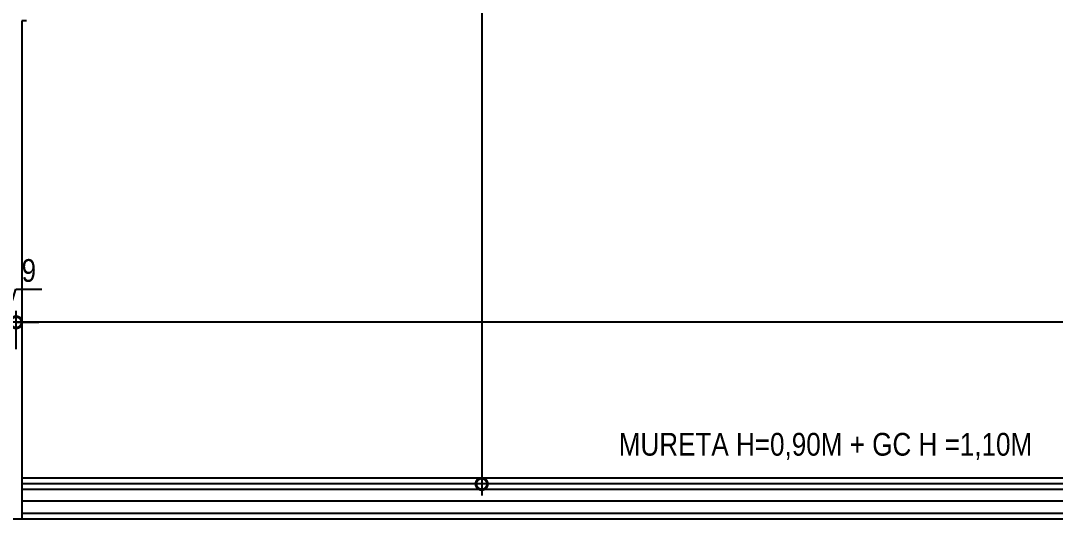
# Model space of a CAD drawing. Header units: metres. Extents: x -23 to 570, y -25 to 184.
# Drawn here: x 115.48 to 120.027, y -2.985 to -0.795 of the extents above; entities that cross this region are included whole.
import ezdxf
from ezdxf.enums import TextEntityAlignment as Align

# ---------------------------------------------------------------- set-up
doc = ezdxf.new("R2010")
doc.units = ezdxf.units.M
doc.header["$LTSCALE"] = 0.1
doc.linetypes.add('DUPLEX SUPERIOR$0$DASHEDX2', pattern=[1.5, 1, -0.5])
for name, color, linetype in [('ARQ-DIM', 2, 'Continuous'), ('ARQ-TXT', 2, 'Continuous'), ('DUPLEX SUPERIOR$0$ARQ-ALV ACAB', 4, 'Continuous'), ('DUPLEX SUPERIOR$0$ARQ-AUX', 7, 'Continuous'), ('DUPLEX SUPERIOR$0$ARQ-AUX2', 2, 'Continuous'), ('DUPLEX SUPERIOR$0$ARQ-PRJ', 7, 'DUPLEX SUPERIOR$0$DASHEDX2')]:
    doc.layers.add(name, color=color, linetype=linetype)
doc.styles.add('Adesa', font='ARIALN.TTF')
doc.dimstyles.new('ADESA 1-0050', dxfattribs={"dimtxt": 0.1, "dimasz": 0.1, "dimexe": 0.05, "dimexo": 0.05, "dimgap": 0.03, "dimtad": 1, "dimdec": 1, "dimlfac": 100, "dimzin": 12, "dimtxsty": 'Adesa', "dimblk": 'DOTSMALL', "dimcen": 1, "dimdle": 0.05, "dimclrd": 1, "dimclre": 1, "dimclrt": 256, "dimazin": 3, "dimtm": 1e-09, "dimtfac": 1, "dimtdec": 1, "dimtmove": 1, "dimatfit": 0, "dimldrblk": 'DOTSMALL', "dimfxl": 0.8, "dimtvp": 2, "dimtolj": 1, "dimtzin": 0, "dimarcsym": 0})

# ---------------------------------------------------------------- blocks, each defined once
blk = doc.blocks.new('DUPLEX SUPERIOR$0$planta duplex superior tipo 2')
at = {"layer": 'DUPLEX SUPERIOR$0$ARQ-ALV ACAB'}
for p, q in [((-10.07, 0.0252, 0), (0, 0.025)), ((-0.07, -2.165, 0), (-0.07, 0.025, 0)), ((-10.07, -0.1549), (-0.07, -0.1549, 0))]:
    blk.add_line(p, q, dxfattribs=at)
blk.add_lwpolyline([(-0.09, -2.165), (-0.07, -2.165)], dxfattribs=at)
at = {"layer": 'DUPLEX SUPERIOR$0$ARQ-AUX'}
for p, q in [((-10.07, -0.0001, 0), (-0.07, -0.0001, 0)), ((-10.07, -0.1299), (-0.07, -0.1299, 0))]:
    blk.add_line(p, q, dxfattribs=at)
at = {"layer": 'DUPLEX SUPERIOR$0$ARQ-AUX2'}
for p, q in [((-10.07, -0.0551, 0), (-0.07, -0.0551, 0)), ((-10.07, -0.1051, 0), (-0.07, -0.1051, 0))]:
    blk.add_line(p, q, dxfattribs=at)
blk = doc.blocks.new('DUPLEX SUPERIOR')
at = {"layer": 'DUPLEX SUPERIOR$0$ARQ-PRJ'}
blk.add_blockref('DUPLEX SUPERIOR$0$planta duplex superior tipo 2', (-15.415, 2.9599, 0), dxfattribs=at)
blk = doc.blocks.new('_DotSmall')
at = {"color": 0, "linetype": 'ByBlock', "const_width": 0.5}
blk.add_lwpolyline([(-0.0625, 0, 1), (0.0625, 0, 1)], format="xyb", close=True, dxfattribs=at)
blk = doc.blocks.new('*D646')
at = {"layer": 'ARQ-DIM', "color": 1, "lineweight": -2, "transparency": 16777216}
for p, q in [((115.46, -2.2375), (115.46, -2.0699)), ((125.51, -2.2375), (125.51, -2.0699)), ((125.56, -2.1199), (115.41, -2.1199))]:
    blk.add_line(p, q, dxfattribs=at)
at = {"layer": 'Defpoints', "color": 0, "transparency": 16777216}
for p in [(115.46, -2.1199), (115.46, -2.2875), (125.51, -2.2875, 0)]:
    blk.add_point(p, dxfattribs=at)
at = {"layer": 'ARQ-DIM', "color": 1, "lineweight": -2, "transparency": 16777216, "xscale": 0.1, "yscale": 0.1, "zscale": 0.1, "rotation": 180}
blk.add_blockref('_DotSmall', (115.46, -2.1199), dxfattribs=at)
at = {"layer": 'ARQ-DIM', "color": 1, "lineweight": -2, "transparency": 16777216, "xscale": 0.1, "yscale": 0.1, "zscale": 0.1}
blk.add_blockref('_DotSmall', (125.51, -2.1199), dxfattribs=at)
at = {"layer": 'ARQ-DIM', "transparency": 16777216, "insert": (120.485, -2.0389), "char_height": 0.1, "attachment_point": 5, "style": 'Adesa'}
blk.add_mtext('\\A1;1005', dxfattribs=at)
blk = doc.blocks.new('*D497')
at = {"layer": 'ARQ-DIM', "color": 1, "lineweight": -2, "transparency": 16777216}
for p, q in [((117.5062, 2.07), (117.5062, -2.88)), ((117.5256, 2.02), (117.4562, 2.02)), ((117.5256, -2.83), (117.4562, -2.83))]:
    blk.add_line(p, q, dxfattribs=at)
at = {"layer": 'Defpoints', "color": 0, "transparency": 16777216}
for p in [(117.5756, 2.02), (117.5062, -2.83), (117.5756, -2.83, 0)]:
    blk.add_point(p, dxfattribs=at)
at = {"layer": 'ARQ-DIM', "color": 1, "lineweight": -2, "transparency": 16777216, "xscale": 0.1, "yscale": 0.1, "zscale": 0.1}
for p, rotation in [((117.5062, 2.02), 90), ((117.5062, -2.83), 270)]:
    blk.add_blockref('_DotSmall', p, dxfattribs=dict(at, rotation=rotation))
at = {"layer": 'ARQ-DIM', "transparency": 16777216, "insert": (117.4251, -0.405), "char_height": 0.1, "attachment_point": 5, "rotation": 90, "style": 'Adesa'}
blk.add_mtext('\\A1;485', dxfattribs=at)
blk = doc.blocks.new('*D536')
at = {"layer": 'ARQ-DIM', "color": 1, "lineweight": -2, "transparency": 16777216}
for p, q in [((115.415, -2.1199), (115.4588, -1.9739)), ((115.4588, -1.9739), (115.5728, -1.9739)), ((115.37, -2.2375), (115.37, -2.0699)), ((115.46, -2.2375), (115.46, -2.0699)), ((115.37, -2.1199), (115.27, -2.1199)), ((115.46, -2.1199), (115.37, -2.1199)), ((115.46, -2.1199), (115.37, -2.1199)), ((115.46, -2.1199), (115.56, -2.1199))]:
    blk.add_line(p, q, dxfattribs=at)
at = {"layer": 'Defpoints', "color": 0, "transparency": 16777216}
for p in [(115.37, -2.1199), (115.37, -2.2875), (115.46, -2.2875)]:
    blk.add_point(p, dxfattribs=at)
at = {"layer": 'ARQ-DIM', "color": 1, "lineweight": -2, "transparency": 16777216, "xscale": 0.1, "yscale": 0.1, "zscale": 0.1}
blk.add_blockref('_DotSmall', (115.37, -2.1199), dxfattribs=at)
at = {"layer": 'ARQ-DIM', "color": 1, "lineweight": -2, "transparency": 16777216, "xscale": 0.1, "yscale": 0.1, "zscale": 0.1, "rotation": 180}
blk.add_blockref('_DotSmall', (115.46, -2.1199), dxfattribs=at)
at = {"layer": 'ARQ-DIM', "transparency": 16777216, "insert": (115.5158, -1.8928), "char_height": 0.1, "attachment_point": 5, "style": 'Adesa'}
blk.add_mtext('\\A1;9', dxfattribs=at)

msp = doc.modelspace()

# ---------------------------------------------------------------- block references
at = {"rotation": 180}
msp.add_blockref('DUPLEX SUPERIOR', (100, 0), dxfattribs=at)

# ---------------------------------------------------------------- next in the draw order: texts
at = {"layer": 'ARQ-TXT', "style": 'Adesa'}
msp.add_text('MURETA H=0,90M + GC H =1,10M', height=0.1, dxfattribs=at).set_placement((119.0174, -2.6642, -0.0226), align=Align.MIDDLE)

# ---------------------------------------------------------------- next in the draw order: dimensions: what is measured, and where the dimension line sits
at = {"layer": 'ARQ-DIM'}
for base, p1, p2, angle, picture, middle in [((117.5062, -2.83), (117.5756, 2.02), (117.5756, -2.83, 0), 270, '*D497', (117.4251, -0.405)), ((115.37, -2.1199), (115.46, -2.2875), (115.37, -2.2875), 180, '*D536', (115.4888, -1.8928)), ((115.46, -2.1199), (125.51, -2.2875, 0), (115.46, -2.2875), 180, '*D646', (120.485, -2.0389))]:
    dim = msp.add_linear_dim(base=base, p1=p1, p2=p2, angle=angle, dimstyle='ADESA 1-0050', dxfattribs=at)
    dim.commit()
    dim.dimension.update_dxf_attribs({"geometry": picture, "text_midpoint": middle})

doc.saveas('drawing.dxf')
